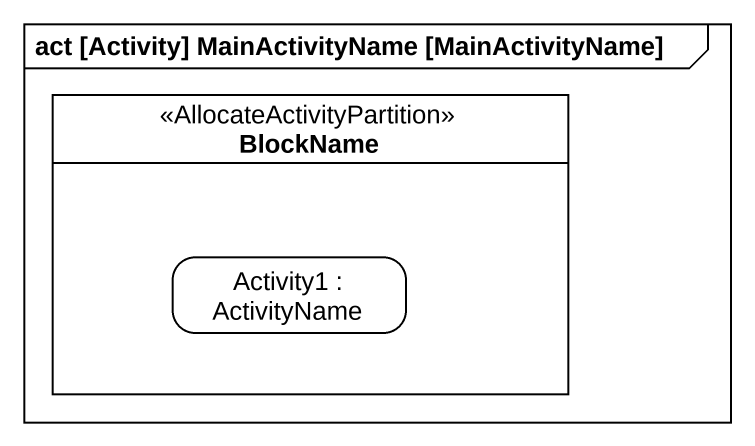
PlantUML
@startuml
mainframe act [Activity] MainActivityName [MainActivityName]
hide empty description
state BlockName <<AllocateActivityPartition>> {
  state "Activity1 : ActivityName" as Activity1 #FFFFFF
}
@enduml
